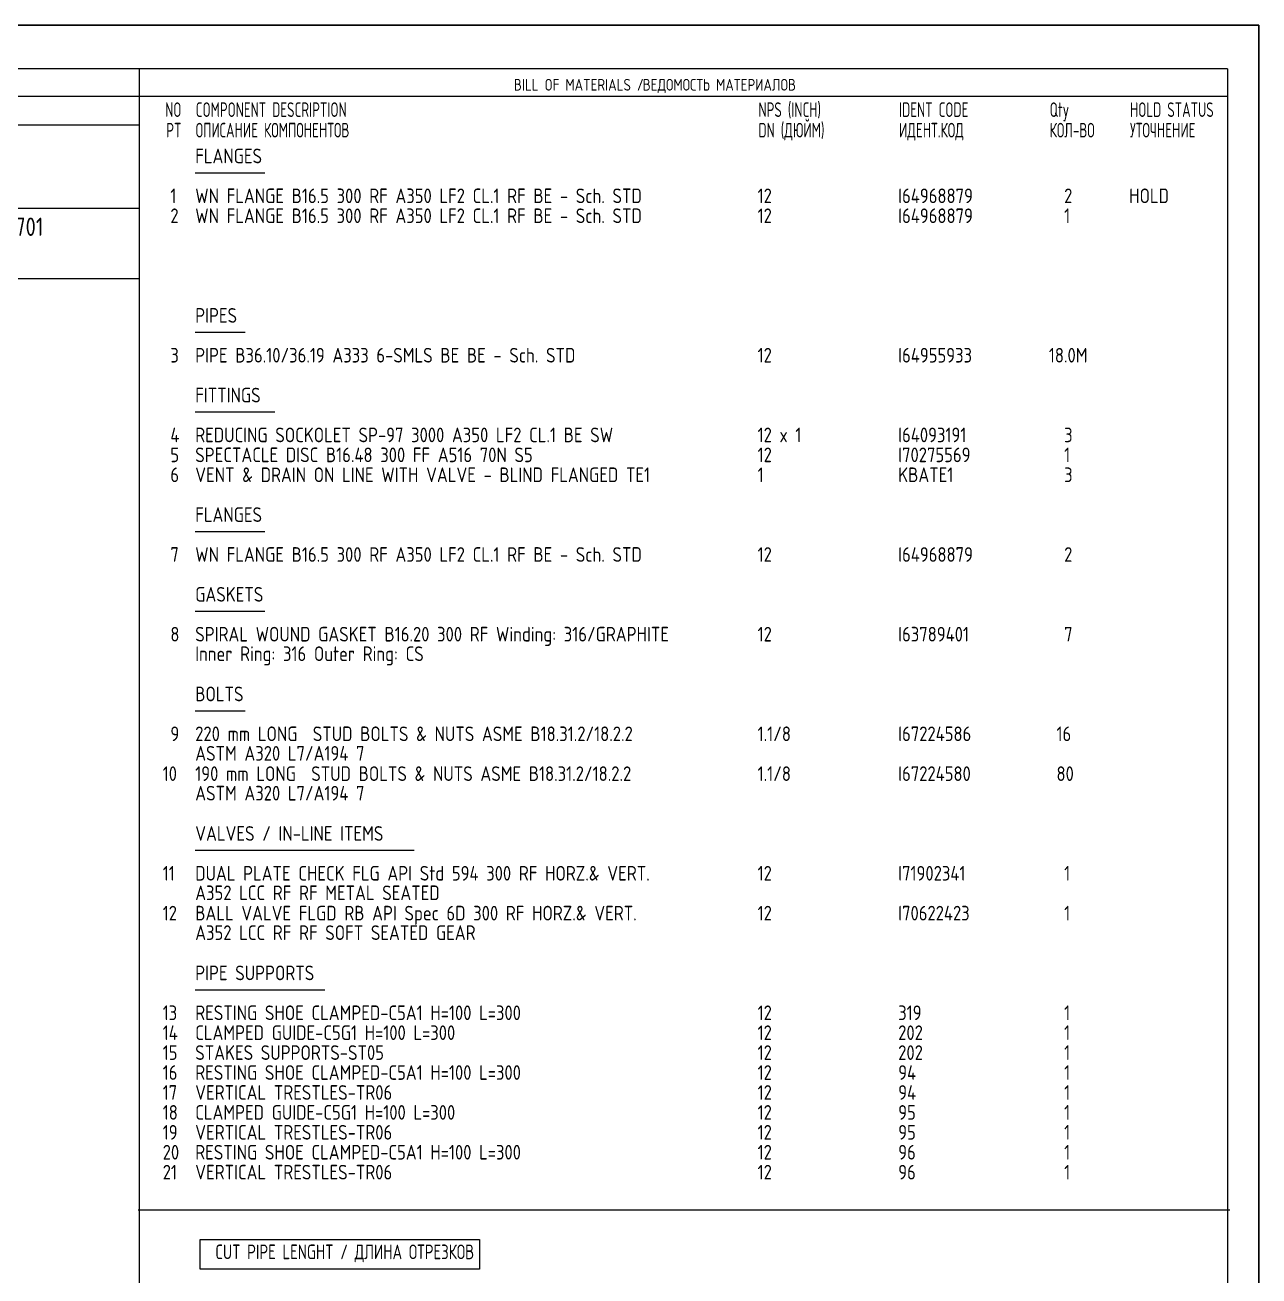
# Model space of a CAD drawing. Extents: x 0 to 594, y 0 to 420.
# Drawn here: x 383.4 to 594, y 206.5 to 420 of the extents above; entities that cross this region are included whole.
import ezdxf
from ezdxf.enums import TextEntityAlignment as Align

# ---------------------------------------------------------------- set-up
doc = ezdxf.new("R2010")
doc.units = 0
doc.header["$MEASUREMENT"] = 0
doc.linetypes.add('BORDER_2012_SLN$0$8001.Solid', pattern=[0])
for name, color, linetype in [('BORDER_2012_SLN$0$2', 7, 'Continuous'), ('BORDER_2012_SLN$0$GT_1', 7, 'Continuous'), ('GT_1', 7, 'Continuous')]:
    doc.layers.add(name, color=color, linetype=linetype)
for name, color, linetype, lineweight in [('BORDER_2012_SLN$0$BG_Level_1', 7, 'BORDER_2012_SLN$0$8001.Solid', 25), ('BORDER_2012_SLN$0$Level_1', 7, 'BORDER_2012_SLN$0$8001.Solid', 25), ('BORDER_2012_SLN$0$Level_18', 7, 'BORDER_2012_SLN$0$8001.Solid', 25)]:
    doc.layers.add(name, color=color, linetype=linetype, lineweight=lineweight)
doc.styles.add('BORDER_2012_SLN$0$GOST type A', font='GOST type A')
doc.styles.add('BORDER_2012_SLN$0$HTX1', font='')
doc.styles.add('HTX1', font='')
doc.styles.get('BORDER_2012_SLN$0$HTX1').set_extended_font_data('GOST type A')
doc.styles.get('HTX1').set_extended_font_data('GOST type A')

# ---------------------------------------------------------------- blocks, each defined once
blk = doc.blocks.new('BORDER_2012_SLN')
at = {"layer": 'BORDER_2012_SLN$0$2'}
blk.add_line((162.42, 407.85), (588.6, 407.85), dxfattribs=at)
at = {"layer": 'BORDER_2012_SLN$0$Level_1', "color": 7, "lineweight": -3}
for p, q in [((588.6, 412.5), (25.4, 412.5)), ((402.9, 7.5), (402.9, 412.5)), ((588.6, 412.5), (588.6, 7.5)), ((402.75, 402.9), (188.39, 402.9)), ((402.9, 388.7), (162.37, 388.68)), ((402.9, 376.7), (25.4, 376.7))]:
    blk.add_line(p, q, dxfattribs=at)
at = {"layer": 'BORDER_2012_SLN$0$Level_18', "color": 7, "lineweight": -3, "flags": 128}
blk.add_lwpolyline([(0, 0), (0, 420), (594, 420), (594, 0)], close=True, dxfattribs=at)
at = {"layer": 'BORDER_2012_SLN$0$BG_Level_1', "color": 7, "style": 'BORDER_2012_SLN$0$GOST type A'}
for s, p in [('BILL OF MATERIALS / ', (466.8, 408.8)), ('ВЕДОМОСТЬ МАТЕРИАЛОВ', (488.8, 408.8))]:
    blk.add_text(s, height=2, dxfattribs=at).set_placement(p)
at = {"layer": 'BORDER_2012_SLN$0$GT_1', "style": 'BORDER_2012_SLN$0$HTX1', "width": 0.8}
for s, p in [('NO', (410.06, 404.3)), ('PT', (410.06, 400.8))]:
    blk.add_text(s, height=2.5, dxfattribs=at).set_placement(p, align=Align.RIGHT)
for s, p in [('COMPONENT DESCRIPTION', (412.5, 404.3)), ('NPS (INCH)', (508.56, 404.3)), ('IDENT CODE', (532.56, 404.3)), ('Qty', (558.27, 404.3)), ('HOLD STATUS', (571.99, 404.3)), ('DN (ДЮЙМ)', (508.56, 400.8)), ('ОПИСАНИЕ КОМПОНЕНТОВ', (412.5, 400.8)), ('ИДЕНТ.КОД', (532.56, 400.8)), ('КОЛ-ВО', (558.27, 400.8)), ('УТОЧНЕНИЕ', (571.99, 400.8))]:
    blk.add_text(s, height=2.5, dxfattribs=at).set_placement(p)

msp = doc.modelspace()

# ---------------------------------------------------------------- linework, layer by layer
at = {"layer": 'GT_1', "flags": 128}
for points in [[(0, 0), (594, 0), (594, 420), (0, 420), (0, 0)], [(424.314, 394.704), (412.414, 394.704)], [(420.914, 367.493), (412.414, 367.493)], [(426.014, 353.888), (412.414, 353.888)], [(424.314, 333.48), (412.414, 333.48)], [(424.314, 319.874), (412.414, 319.874)], [(420.914, 302.867), (412.414, 302.867)], [(449.814, 279.058), (412.414, 279.058)], [(434.514, 255.248), (412.414, 255.248)], [(402.7, 217.722), (589, 217.722)], [(413.271, 212.677), (460.914, 212.677), (460.914, 207.629), (413.271, 207.629), (413.271, 212.677)]]:
    msp.add_lwpolyline(points, dxfattribs=at)

# ---------------------------------------------------------------- block references
at = {"linetype": 'Continuous'}
msp.add_blockref('BORDER_2012_SLN', (0, 0), dxfattribs=at)

# ---------------------------------------------------------------- texts
at = {"layer": 'GT_1', "style": 'HTX1'}
for s, height, width, p in [('FLANGES', 2.5, 1.02, (412.414, 396.395)), ('  1', 2.5, 1.02, (405.557, 389.592)), ('WN FLANGE B16.5 300 RF A350 LF2 CL.1 RF BE - Sch. STD', 2.5, 1.02, (412.414, 389.592)), ('12', 2.5, 1.02, (508.414, 389.592)), ('I64968879', 2.5, 1.02, (532.414, 389.592)), ('  2', 2.5, 1.02, (558.129, 389.592)), ('HOLD', 2.5, 1.02, (571.843, 389.592)), ('  2', 2.5, 1.02, (405.557, 386.19)), ('WN FLANGE B16.5 300 RF A350 LF2 CL.1 RF BE - Sch. STD', 2.5, 1.02, (412.414, 386.19)), ('12', 2.5, 1.02, (508.414, 386.19)), ('I64968879', 2.5, 1.02, (532.414, 386.19)), ('  1', 2.5, 1.02, (558.129, 386.19)), ('SLN-2725-8779-25-F-2701', 3.125, 1.02, (345, 384)), ('PIPES', 2.5, 1.02, (412.414, 369.184)), ('  3', 2.5, 1.02, (405.557, 362.381)), ('PIPE B36.10/36.19 A333 6-SMLS BE BE - Sch. STD', 2.5, 1.02, (412.414, 362.381)), ('12', 2.5, 1.02, (508.414, 362.381)), ('I64955933', 2.5, 1.02, (532.414, 362.381)), ('18.0M', 2.5, 1.02, (558.129, 362.381)), ('FITTINGS', 2.5, 1.02, (412.414, 355.578)), ('  4', 2.5, 1.02, (405.557, 348.776)), ('REDUCING SOCKOLET SP-97 3000 A350 LF2 CL.1 BE SW', 2.5, 1.02, (412.414, 348.776)), ('12 x 1', 2.5, 1.02, (508.414, 348.776)), ('I64093191', 2.5, 1.02, (532.414, 348.776)), ('  3', 2.5, 1.02, (558.129, 348.776)), ('  5', 2.5, 1.02, (405.557, 345.374)), ('SPECTACLE DISC B16.48 300 FF A516 70N S5', 2.5, 1.02, (412.414, 345.374)), ('12', 2.5, 1.02, (508.414, 345.374)), ('I70275569', 2.5, 1.02, (532.414, 345.374)), ('  1', 2.5, 1.02, (558.129, 345.374)), ('  6', 2.5, 1.02, (405.557, 341.973)), ('VENT & DRAIN ON LINE WITH VALVE - BLIND FLANGED TE1', 2.5, 1.02, (412.414, 341.973)), ('1', 2.5, 1.02, (508.414, 341.973)), ('KBATE1', 2.5, 1.02, (532.414, 341.973)), ('  3', 2.5, 1.02, (558.129, 341.973)), ('FLANGES', 2.5, 1.02, (412.414, 335.17)), ('  7', 2.5, 1.02, (405.557, 328.367)), ('WN FLANGE B16.5 300 RF A350 LF2 CL.1 RF BE - Sch. STD', 2.5, 1.02, (412.414, 328.367)), ('12', 2.5, 1.02, (508.414, 328.367)), ('I64968879', 2.5, 1.02, (532.414, 328.367)), ('  2', 2.5, 1.02, (558.129, 328.367)), ('GASKETS', 2.5, 1.02, (412.414, 321.565)), ('  8', 2.5, 1.02, (405.557, 314.762)), ('SPIRAL WOUND GASKET B16.20 300 RF Winding: 316/GRAPHITE', 2.5, 1.02, (412.414, 314.762)), ('12', 2.5, 1.02, (508.414, 314.762)), ('I63789401', 2.5, 1.02, (532.414, 314.762)), ('  7', 2.5, 1.02, (558.129, 314.762)), ('Inner Ring: 316 Outer Ring: CS', 2.5, 1.02, (412.414, 311.429)), ('BOLTS', 2.5, 1.02, (412.414, 304.558)), ('  9', 2.5, 1.02, (405.557, 297.755)), ('220 mm LONG  STUD BOLTS & NUTS ASME B18.31.2/18.2.2', 2.5, 1.02, (412.414, 297.755)), ('1.1/8', 2.5, 1.02, (508.414, 297.755)), ('I67224586', 2.5, 1.02, (532.414, 297.755)), (' 16', 2.5, 1.02, (558.129, 297.755)), ('ASTM A320 L7/A194 7', 2.5, 1.02, (412.414, 294.422)), (' 10', 2.5, 1.02, (405.557, 290.952)), ('190 mm LONG  STUD BOLTS & NUTS ASME B18.31.2/18.2.2', 2.5, 1.02, (412.414, 290.952)), ('1.1/8', 2.5, 1.02, (508.414, 290.952)), ('I67224580', 2.5, 1.02, (532.414, 290.952)), (' 80', 2.5, 1.02, (558.129, 290.952)), ('ASTM A320 L7/A194 7', 2.5, 1.02, (412.414, 287.619)), ('VALVES / IN-LINE ITEMS', 2.5, 1.02, (412.414, 280.748)), (' 11', 2.5, 1.02, (405.557, 273.946)), ('DUAL PLATE CHECK FLG API Std 594 300 RF HORZ.& VERT.', 2.5, 1.02, (412.414, 273.946)), ('12', 2.5, 1.02, (508.414, 273.946)), ('I71902341', 2.5, 1.02, (532.414, 273.946)), ('  1', 2.5, 1.02, (558.129, 273.946)), ('A352 LCC RF RF METAL SEATED', 2.5, 1.02, (412.414, 270.612)), (' 12', 2.5, 1.02, (405.557, 267.143)), ('BALL VALVE FLGD RB API Spec 6D 300 RF HORZ.& VERT.', 2.5, 1.02, (412.414, 267.143)), ('12', 2.5, 1.02, (508.414, 267.143)), ('I70622423', 2.5, 1.02, (532.414, 267.143)), ('  1', 2.5, 1.02, (558.129, 267.143)), ('A352 LCC RF RF SOFT SEATED GEAR', 2.5, 1.02, (412.414, 263.81)), ('PIPE SUPPORTS', 2.5, 1.02, (412.414, 256.939)), (' 13', 2.5, 1.02, (405.557, 250.136)), ('RESTING SHOE CLAMPED-C5A1 H=100 L=300', 2.5, 1.02, (412.414, 250.136)), ('12', 2.5, 1.02, (508.414, 250.136)), ('319', 2.5, 1.02, (532.414, 250.136)), ('  1', 2.5, 1.02, (558.129, 250.136)), (' 14', 2.5, 1.02, (405.557, 246.735)), ('CLAMPED GUIDE-C5G1 H=100 L=300', 2.5, 1.02, (412.414, 246.735)), ('12', 2.5, 1.02, (508.414, 246.735)), ('202', 2.5, 1.02, (532.414, 246.735)), ('  1', 2.5, 1.02, (558.129, 246.735)), (' 15', 2.5, 1.02, (405.557, 243.333)), ('STAKES SUPPORTS-ST05', 2.5, 1.02, (412.414, 243.333)), ('12', 2.5, 1.02, (508.414, 243.333)), ('202', 2.5, 1.02, (532.414, 243.333)), ('  1', 2.5, 1.02, (558.129, 243.333)), (' 16', 2.5, 1.02, (405.557, 239.932)), ('RESTING SHOE CLAMPED-C5A1 H=100 L=300', 2.5, 1.02, (412.414, 239.932)), ('12', 2.5, 1.02, (508.414, 239.932)), ('94', 2.5, 1.02, (532.414, 239.932)), ('  1', 2.5, 1.02, (558.129, 239.932)), (' 17', 2.5, 1.02, (405.557, 236.531)), ('VERTICAL TRESTLES-TR06', 2.5, 1.02, (412.414, 236.531)), ('12', 2.5, 1.02, (508.414, 236.531)), ('94', 2.5, 1.02, (532.414, 236.531)), ('  1', 2.5, 1.02, (558.129, 236.531)), (' 18', 2.5, 1.02, (405.557, 233.129)), ('CLAMPED GUIDE-C5G1 H=100 L=300', 2.5, 1.02, (412.414, 233.129)), ('12', 2.5, 1.02, (508.414, 233.129)), ('95', 2.5, 1.02, (532.414, 233.129)), ('  1', 2.5, 1.02, (558.129, 233.129)), (' 19', 2.5, 1.02, (405.557, 229.728)), ('VERTICAL TRESTLES-TR06', 2.5, 1.02, (412.414, 229.728)), ('12', 2.5, 1.02, (508.414, 229.728)), ('95', 2.5, 1.02, (532.414, 229.728)), ('  1', 2.5, 1.02, (558.129, 229.728)), (' 20', 2.5, 1.02, (405.557, 226.327)), ('RESTING SHOE CLAMPED-C5A1 H=100 L=300', 2.5, 1.02, (412.414, 226.327)), ('12', 2.5, 1.02, (508.414, 226.327)), ('96', 2.5, 1.02, (532.414, 226.327)), ('  1', 2.5, 1.02, (558.129, 226.327)), (' 21', 2.5, 1.02, (405.557, 222.925)), ('VERTICAL TRESTLES-TR06', 2.5, 1.02, (412.414, 222.925)), ('12', 2.5, 1.02, (508.414, 222.925)), ('96', 2.5, 1.02, (532.414, 222.925)), ('  1', 2.5, 1.02, (558.129, 222.925)), ('CUT PIPE LENGHT / ДЛИНА ОТРЕЗКОВ', 2.5, 0.9, (415.843, 209.32))]:
    msp.add_text(s, height=height, dxfattribs=dict(at, width=width)).set_placement(p)

doc.saveas('drawing.dxf')
